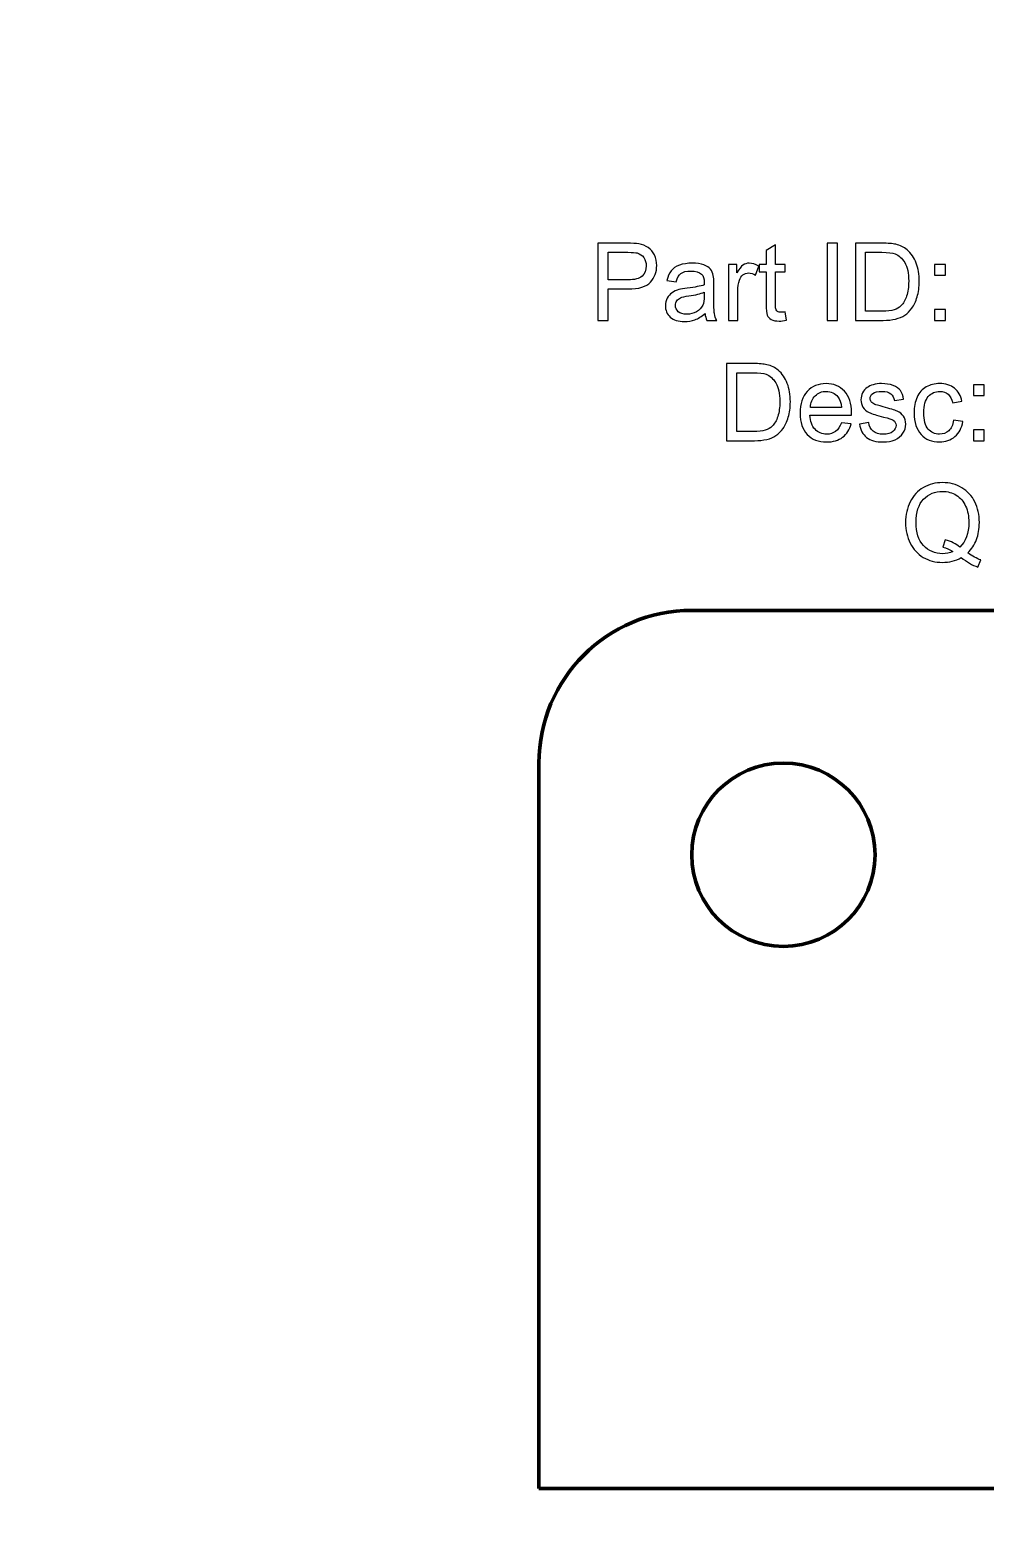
# Model space of a CAD drawing. Header units: centimetres. Extents: x -14.3 to 14.3, y -10 to 9.9.
# Drawn here: x 0 to 3.127, y -5.135 to -0.261 of the extents above; entities that cross this region are included whole.
import ezdxf

# ---------------------------------------------------------------- set-up
doc = ezdxf.new("R2010")
doc.units = ezdxf.units.CM
doc.header["$MEASUREMENT"] = 0
doc.layers.add('Layer 1', color=7, linetype='Continuous')

msp = doc.modelspace()

# ---------------------------------------------------------------- linework, layer by layer
at = {"layer": 'Layer 1', "color": 250, "lineweight": 70}
msp.add_ellipse((2.46666, -2.96249), major_axis=(0, 0.3), ratio=1, dxfattribs=at)
for points, knots in [([(-14.3, -9), (-14.3, -9), (-14.3, 8.9), (-14.3, 8.9), (-14.3, 8.9), (-14.3, 9.45219), (-13.85219, 9.9), (-13.3, 9.9), (-13.3, 9.9), (-13.3, 9.9), (13.3, 9.9), (13.3, 9.9), (13.3, 9.9), (13.85219, 9.9), (14.3, 9.45219), (14.3, 8.9), (14.3, 8.9), (14.3, 8.9), (14.3, -9), (14.3, -9), (14.3, -9), (14.3, -9.55219), (13.85219, -10), (13.3, -10), (13.3, -10), (13.3, -10), (-13.3, -10), (-13.3, -10), (-13.3, -10), (-13.85219, -10), (-14.3, -9.55219), (-14.3, -9)], [0, 0, 0, 0, 0.125, 0.125, 0.125, 0.125, 0.25, 0.25, 0.25, 0.25, 0.375, 0.375, 0.375, 0.375, 0.5, 0.5, 0.5, 0.5, 0.625, 0.625, 0.625, 0.625, 0.75, 0.75, 0.75, 0.75, 0.875, 0.875, 0.875, 0.875, 1, 1, 1, 1]), ([(1.66666, -5.03749), (1.66666, -5.03749), (1.66666, -2.66249), (1.66666, -2.66249), (1.66666, -2.66249), (1.66666, -2.38639), (1.89056, -2.16249), (2.16666, -2.16249), (2.16666, -2.16249), (2.16666, -2.16249), (12.16664, -2.16249), (12.16664, -2.16249), (12.16664, -2.16249), (12.44274, -2.16249), (12.66664, -2.38639), (12.66664, -2.66249), (12.66664, -2.66249), (12.66664, -2.66249), (12.66664, -5.03749), (12.66664, -5.03749), (12.66664, -5.03749), (12.66664, -5.03749), (1.66666, -5.03749), (1.66666, -5.03749)], [0, 0, 0, 0, 0.1666667, 0.1666667, 0.1666667, 0.1666667, 0.3333333, 0.3333333, 0.3333333, 0.3333333, 0.5, 0.5, 0.5, 0.5, 0.6666667, 0.6666667, 0.6666667, 0.6666667, 0.8333333, 0.8333333, 0.8333333, 0.8333333, 1, 1, 1, 1])]:
    msp.add_open_spline(points, degree=3, knots=knots, dxfattribs=at)
at = {"layer": 'Layer 1', "color": 186}
for points, knots in [([(1.85951, -1.21287), (1.85951, -1.21287), (1.85951, -0.96034), (1.85951, -0.96034), (1.85951, -0.96034), (1.85951, -0.96034), (1.95476, -0.96034), (1.95476, -0.96034), (1.95476, -0.96034), (1.97152, -0.96034), (1.98434, -0.96116), (1.99316, -0.96275), (1.99316, -0.96275), (2.00556, -0.96481), (2.01597, -0.96875), (2.02438, -0.97457), (2.02438, -0.97457), (2.03273, -0.98033), (2.03949, -0.9885), (2.0446, -0.99891), (2.0446, -0.99891), (2.04972, -1.00937), (2.05225, -1.02084), (2.05225, -1.03336), (2.05225, -1.03336), (2.05225, -1.05482), (2.04543, -1.07305), (2.03179, -1.08793), (2.03179, -1.08793), (2.01809, -1.10274), (1.99339, -1.11021), (1.9577, -1.11021), (1.9577, -1.11021), (1.9577, -1.11021), (1.89291, -1.11021), (1.89291, -1.11021), (1.89291, -1.11021), (1.89291, -1.11021), (1.89291, -1.21287), (1.89291, -1.21287), (1.89291, -1.21287), (1.89291, -1.21287), (1.85951, -1.21287), (1.85951, -1.21287)], [0, 0, 0, 0, 0.0909091, 0.0909091, 0.0909091, 0.0909091, 0.1818182, 0.1818182, 0.1818182, 0.1818182, 0.2727273, 0.2727273, 0.2727273, 0.2727273, 0.3636364, 0.3636364, 0.3636364, 0.3636364, 0.4545455, 0.4545455, 0.4545455, 0.4545455, 0.5454545, 0.5454545, 0.5454545, 0.5454545, 0.6363636, 0.6363636, 0.6363636, 0.6363636, 0.7272727, 0.7272727, 0.7272727, 0.7272727, 0.8181818, 0.8181818, 0.8181818, 0.8181818, 0.9090909, 0.9090909, 0.9090909, 0.9090909, 1, 1, 1, 1]), ([(2.47223, -1.18512), (2.47223, -1.18512), (2.4767, -1.21252), (2.4767, -1.21252), (2.4767, -1.21252), (2.468, -1.21434), (2.46018, -1.21528), (2.4533, -1.21528), (2.4533, -1.21528), (2.44201, -1.21528), (2.43331, -1.21352), (2.42707, -1.20993), (2.42707, -1.20993), (2.4209, -1.2064), (2.41655, -1.2017), (2.41402, -1.19588), (2.41402, -1.19588), (2.41149, -1.19012), (2.4102, -1.17789), (2.4102, -1.15931), (2.4102, -1.15931), (2.4102, -1.15931), (2.4102, -1.05406), (2.4102, -1.05406), (2.4102, -1.05406), (2.4102, -1.05406), (2.38744, -1.05406), (2.38744, -1.05406), (2.38744, -1.05406), (2.38744, -1.05406), (2.38744, -1.02995), (2.38744, -1.02995), (2.38744, -1.02995), (2.38744, -1.02995), (2.4102, -1.02995), (2.4102, -1.02995), (2.4102, -1.02995), (2.4102, -1.02995), (2.4102, -0.98462), (2.4102, -0.98462), (2.4102, -0.98462), (2.4102, -0.98462), (2.44107, -0.96604), (2.44107, -0.96604), (2.44107, -0.96604), (2.44107, -0.96604), (2.44107, -1.02995), (2.44107, -1.02995), (2.44107, -1.02995), (2.44107, -1.02995), (2.47223, -1.02995), (2.47223, -1.02995), (2.47223, -1.02995), (2.47223, -1.02995), (2.47223, -1.05406), (2.47223, -1.05406), (2.47223, -1.05406), (2.47223, -1.05406), (2.44107, -1.05406), (2.44107, -1.05406), (2.44107, -1.05406), (2.44107, -1.05406), (2.44107, -1.16101), (2.44107, -1.16101), (2.44107, -1.16101), (2.44107, -1.16989), (2.4416, -1.17553), (2.44265, -1.17806), (2.44265, -1.17806), (2.44377, -1.18059), (2.44553, -1.18259), (2.448, -1.18412), (2.448, -1.18412), (2.45047, -1.18559), (2.454, -1.18635), (2.45859, -1.18635), (2.45859, -1.18635), (2.46206, -1.18635), (2.46658, -1.18594), (2.47223, -1.18512)], [0, 0, 0, 0, 0.05, 0.05, 0.05, 0.05, 0.1, 0.1, 0.1, 0.1, 0.15, 0.15, 0.15, 0.15, 0.2, 0.2, 0.2, 0.2, 0.25, 0.25, 0.25, 0.25, 0.3, 0.3, 0.3, 0.3, 0.35, 0.35, 0.35, 0.35, 0.4, 0.4, 0.4, 0.4, 0.45, 0.45, 0.45, 0.45, 0.5, 0.5, 0.5, 0.5, 0.55, 0.55, 0.55, 0.55, 0.6, 0.6, 0.6, 0.6, 0.65, 0.65, 0.65, 0.65, 0.7, 0.7, 0.7, 0.7, 0.75, 0.75, 0.75, 0.75, 0.8, 0.8, 0.8, 0.8, 0.85, 0.85, 0.85, 0.85, 0.9, 0.9, 0.9, 0.9, 0.95, 0.95, 0.95, 0.95, 1, 1, 1, 1]), ([(2.61022, -1.21287), (2.61022, -1.21287), (2.61022, -0.96034), (2.61022, -0.96034), (2.61022, -0.96034), (2.61022, -0.96034), (2.64361, -0.96034), (2.64361, -0.96034), (2.64361, -0.96034), (2.64361, -0.96034), (2.64361, -1.21287), (2.64361, -1.21287), (2.64361, -1.21287), (2.64361, -1.21287), (2.61022, -1.21287), (2.61022, -1.21287)], [0, 0, 0, 0, 0.25, 0.25, 0.25, 0.25, 0.5, 0.5, 0.5, 0.5, 0.75, 0.75, 0.75, 0.75, 1, 1, 1, 1]), ([(2.70252, -1.21287), (2.70252, -1.21287), (2.70252, -0.96034), (2.70252, -0.96034), (2.70252, -0.96034), (2.70252, -0.96034), (2.78948, -0.96034), (2.78948, -0.96034), (2.78948, -0.96034), (2.80912, -0.96034), (2.82411, -0.96157), (2.83446, -0.96398), (2.83446, -0.96398), (2.84893, -0.96728), (2.86127, -0.97333), (2.8715, -0.98203), (2.8715, -0.98203), (2.88479, -0.99332), (2.89479, -1.00767), (2.90137, -1.02519), (2.90137, -1.02519), (2.90802, -1.04271), (2.91131, -1.0627), (2.91131, -1.08522), (2.91131, -1.08522), (2.91131, -1.10439), (2.90908, -1.12138), (2.90455, -1.1362), (2.90455, -1.1362), (2.90008, -1.15102), (2.89438, -1.1633), (2.88732, -1.17301), (2.88732, -1.17301), (2.88032, -1.18271), (2.87268, -1.19035), (2.86433, -1.19588), (2.86433, -1.19588), (2.85604, -1.20146), (2.84599, -1.2057), (2.83423, -1.20858), (2.83423, -1.20858), (2.82241, -1.21146), (2.80889, -1.21287), (2.79366, -1.21287), (2.79366, -1.21287), (2.79366, -1.21287), (2.70252, -1.21287), (2.70252, -1.21287)], [0, 0, 0, 0, 0.0833333, 0.0833333, 0.0833333, 0.0833333, 0.1666667, 0.1666667, 0.1666667, 0.1666667, 0.25, 0.25, 0.25, 0.25, 0.3333333, 0.3333333, 0.3333333, 0.3333333, 0.4166667, 0.4166667, 0.4166667, 0.4166667, 0.5, 0.5, 0.5, 0.5, 0.5833333, 0.5833333, 0.5833333, 0.5833333, 0.6666667, 0.6666667, 0.6666667, 0.6666667, 0.75, 0.75, 0.75, 0.75, 0.8333333, 0.8333333, 0.8333333, 0.8333333, 0.9166667, 0.9166667, 0.9166667, 0.9166667, 1, 1, 1, 1]), ([(1.89291, -1.0804), (1.89291, -1.0804), (1.95823, -1.0804), (1.95823, -1.0804), (1.95823, -1.0804), (1.97981, -1.0804), (1.99516, -1.0764), (2.00421, -1.06835), (2.00421, -1.06835), (2.01327, -1.06029), (2.01779, -1.049), (2.01779, -1.03442), (2.01779, -1.03442), (2.01779, -1.02384), (2.01515, -1.01478), (2.0098, -1.00726), (2.0098, -1.00726), (2.00445, -0.99973), (1.99745, -0.99479), (1.98869, -0.99238), (1.98869, -0.99238), (1.98304, -0.99091), (1.9727, -0.99015), (1.95753, -0.99015), (1.95753, -0.99015), (1.95753, -0.99015), (1.89291, -0.99015), (1.89291, -0.99015), (1.89291, -0.99015), (1.89291, -0.99015), (1.89291, -1.0804), (1.89291, -1.0804)], [0, 0, 0, 0, 0.125, 0.125, 0.125, 0.125, 0.25, 0.25, 0.25, 0.25, 0.375, 0.375, 0.375, 0.375, 0.5, 0.5, 0.5, 0.5, 0.625, 0.625, 0.625, 0.625, 0.75, 0.75, 0.75, 0.75, 0.875, 0.875, 0.875, 0.875, 1, 1, 1, 1]), ([(2.73592, -1.18306), (2.73592, -1.18306), (2.78984, -1.18306), (2.78984, -1.18306), (2.78984, -1.18306), (2.80648, -1.18306), (2.81959, -1.18153), (2.82905, -1.17842), (2.82905, -1.17842), (2.83852, -1.1753), (2.84605, -1.17095), (2.85169, -1.1653), (2.85169, -1.1653), (2.85963, -1.15742), (2.8658, -1.14672), (2.87021, -1.13338), (2.87021, -1.13338), (2.87462, -1.11997), (2.87685, -1.1038), (2.87685, -1.08469), (2.87685, -1.08469), (2.87685, -1.05829), (2.8725, -1.03801), (2.86386, -1.02384), (2.86386, -1.02384), (2.85516, -1.00961), (2.84463, -1.00014), (2.83223, -0.99532), (2.83223, -0.99532), (2.82329, -0.99185), (2.80883, -0.99015), (2.78901, -0.99015), (2.78901, -0.99015), (2.78901, -0.99015), (2.73592, -0.99015), (2.73592, -0.99015), (2.73592, -0.99015), (2.73592, -0.99015), (2.73592, -1.18306), (2.73592, -1.18306)], [0, 0, 0, 0, 0.1, 0.1, 0.1, 0.1, 0.2, 0.2, 0.2, 0.2, 0.3, 0.3, 0.3, 0.3, 0.4, 0.4, 0.4, 0.4, 0.5, 0.5, 0.5, 0.5, 0.6, 0.6, 0.6, 0.6, 0.7, 0.7, 0.7, 0.7, 0.8, 0.8, 0.8, 0.8, 0.9, 0.9, 0.9, 0.9, 1, 1, 1, 1]), ([(2.21023, -1.19029), (2.19871, -1.20005), (2.18765, -1.20693), (2.17707, -1.21099), (2.17707, -1.21099), (2.16643, -1.21499), (2.15502, -1.21699), (2.14285, -1.21699), (2.14285, -1.21699), (2.12274, -1.21699), (2.10734, -1.21211), (2.09652, -1.20229), (2.09652, -1.20229), (2.08576, -1.19247), (2.08035, -1.17989), (2.08035, -1.16466), (2.08035, -1.16466), (2.08035, -1.15566), (2.08235, -1.14749), (2.08646, -1.14008), (2.08646, -1.14008), (2.09052, -1.13267), (2.09587, -1.12673), (2.10246, -1.12226), (2.10246, -1.12226), (2.1091, -1.1178), (2.11651, -1.11439), (2.1248, -1.11209), (2.1248, -1.11209), (2.13086, -1.11051), (2.14003, -1.10892), (2.15232, -1.10745), (2.15232, -1.10745), (2.17736, -1.10445), (2.19583, -1.10092), (2.20764, -1.09675), (2.20764, -1.09675), (2.20776, -1.09251), (2.20782, -1.08981), (2.20782, -1.08869), (2.20782, -1.08869), (2.20782, -1.07605), (2.20488, -1.06711), (2.199, -1.062), (2.199, -1.062), (2.19112, -1.05494), (2.1793, -1.05147), (2.16372, -1.05147), (2.16372, -1.05147), (2.14914, -1.05147), (2.13838, -1.054), (2.13138, -1.05912), (2.13138, -1.05912), (2.12445, -1.06423), (2.11933, -1.07329), (2.11598, -1.08628), (2.11598, -1.08628), (2.11598, -1.08628), (2.0857, -1.08211), (2.0857, -1.08211), (2.0857, -1.08211), (2.08846, -1.06917), (2.09299, -1.05865), (2.09928, -1.05071), (2.09928, -1.05071), (2.10557, -1.04271), (2.11474, -1.03654), (2.12668, -1.03225), (2.12668, -1.03225), (2.13862, -1.02795), (2.15243, -1.02578), (2.16819, -1.02578), (2.16819, -1.02578), (2.18383, -1.02578), (2.19647, -1.02766), (2.20623, -1.03131), (2.20623, -1.03131), (2.21599, -1.03501), (2.22317, -1.0396), (2.22781, -1.04518), (2.22781, -1.04518), (2.2324, -1.05077), (2.23557, -1.05776), (2.23745, -1.06629), (2.23745, -1.06629), (2.23845, -1.07158), (2.23898, -1.08111), (2.23898, -1.09487), (2.23898, -1.09487), (2.23898, -1.09487), (2.23898, -1.1362), (2.23898, -1.1362), (2.23898, -1.1362), (2.23898, -1.16507), (2.23963, -1.1833), (2.24098, -1.19088), (2.24098, -1.19088), (2.24227, -1.19852), (2.24492, -1.20587), (2.2488, -1.21287), (2.2488, -1.21287), (2.2488, -1.21287), (2.2164, -1.21287), (2.2164, -1.21287), (2.2164, -1.21287), (2.21323, -1.20646), (2.21111, -1.19894), (2.21023, -1.19029)], [0, 0, 0, 0, 0.037037, 0.037037, 0.037037, 0.037037, 0.0740741, 0.0740741, 0.0740741, 0.0740741, 0.1111111, 0.1111111, 0.1111111, 0.1111111, 0.1481481, 0.1481481, 0.1481481, 0.1481481, 0.1851852, 0.1851852, 0.1851852, 0.1851852, 0.2222222, 0.2222222, 0.2222222, 0.2222222, 0.2592593, 0.2592593, 0.2592593, 0.2592593, 0.2962963, 0.2962963, 0.2962963, 0.2962963, 0.3333333, 0.3333333, 0.3333333, 0.3333333, 0.3703704, 0.3703704, 0.3703704, 0.3703704, 0.4074074, 0.4074074, 0.4074074, 0.4074074, 0.4444444, 0.4444444, 0.4444444, 0.4444444, 0.4814815, 0.4814815, 0.4814815, 0.4814815, 0.5185185, 0.5185185, 0.5185185, 0.5185185, 0.5555556, 0.5555556, 0.5555556, 0.5555556, 0.5925926, 0.5925926, 0.5925926, 0.5925926, 0.6296296, 0.6296296, 0.6296296, 0.6296296, 0.6666667, 0.6666667, 0.6666667, 0.6666667, 0.7037037, 0.7037037, 0.7037037, 0.7037037, 0.7407407, 0.7407407, 0.7407407, 0.7407407, 0.7777778, 0.7777778, 0.7777778, 0.7777778, 0.8148148, 0.8148148, 0.8148148, 0.8148148, 0.8518519, 0.8518519, 0.8518519, 0.8518519, 0.8888889, 0.8888889, 0.8888889, 0.8888889, 0.9259259, 0.9259259, 0.9259259, 0.9259259, 0.962963, 0.962963, 0.962963, 0.962963, 1, 1, 1, 1]), ([(2.28672, -1.21287), (2.28672, -1.21287), (2.28672, -1.02995), (2.28672, -1.02995), (2.28672, -1.02995), (2.28672, -1.02995), (2.31459, -1.02995), (2.31459, -1.02995), (2.31459, -1.02995), (2.31459, -1.02995), (2.31459, -1.05765), (2.31459, -1.05765), (2.31459, -1.05765), (2.3217, -1.04471), (2.32829, -1.03613), (2.33435, -1.03201), (2.33435, -1.03201), (2.34034, -1.0279), (2.34699, -1.02578), (2.35422, -1.02578), (2.35422, -1.02578), (2.36469, -1.02578), (2.37527, -1.02913), (2.38609, -1.03577), (2.38609, -1.03577), (2.38609, -1.03577), (2.37539, -1.06458), (2.37539, -1.06458), (2.37539, -1.06458), (2.36786, -1.06006), (2.36028, -1.05782), (2.35269, -1.05782), (2.35269, -1.05782), (2.34587, -1.05782), (2.33981, -1.05988), (2.3344, -1.06394), (2.3344, -1.06394), (2.329, -1.06805), (2.32517, -1.0737), (2.32288, -1.08093), (2.32288, -1.08093), (2.31941, -1.09193), (2.31771, -1.10398), (2.31771, -1.11709), (2.31771, -1.11709), (2.31771, -1.11709), (2.31771, -1.21287), (2.31771, -1.21287), (2.31771, -1.21287), (2.31771, -1.21287), (2.28672, -1.21287), (2.28672, -1.21287)], [0, 0, 0, 0, 0.0769231, 0.0769231, 0.0769231, 0.0769231, 0.1538462, 0.1538462, 0.1538462, 0.1538462, 0.2307692, 0.2307692, 0.2307692, 0.2307692, 0.3076923, 0.3076923, 0.3076923, 0.3076923, 0.3846154, 0.3846154, 0.3846154, 0.3846154, 0.4615385, 0.4615385, 0.4615385, 0.4615385, 0.5384615, 0.5384615, 0.5384615, 0.5384615, 0.6153846, 0.6153846, 0.6153846, 0.6153846, 0.6923077, 0.6923077, 0.6923077, 0.6923077, 0.7692308, 0.7692308, 0.7692308, 0.7692308, 0.8461538, 0.8461538, 0.8461538, 0.8461538, 0.9230769, 0.9230769, 0.9230769, 0.9230769, 1, 1, 1, 1]), ([(2.96194, -1.06523), (2.96194, -1.06523), (2.96194, -1.02995), (2.96194, -1.02995), (2.96194, -1.02995), (2.96194, -1.02995), (2.99727, -1.02995), (2.99727, -1.02995), (2.99727, -1.02995), (2.99727, -1.02995), (2.99727, -1.06523), (2.99727, -1.06523), (2.99727, -1.06523), (2.99727, -1.06523), (2.96194, -1.06523), (2.96194, -1.06523)], [0, 0, 0, 0, 0.25, 0.25, 0.25, 0.25, 0.5, 0.5, 0.5, 0.5, 0.75, 0.75, 0.75, 0.75, 1, 1, 1, 1]), ([(2.20764, -1.12103), (2.19635, -1.12567), (2.17948, -1.12956), (2.15702, -1.13279), (2.15702, -1.13279), (2.14426, -1.13461), (2.13521, -1.13667), (2.12997, -1.13896), (2.12997, -1.13896), (2.12468, -1.14126), (2.12057, -1.14461), (2.11774, -1.14908), (2.11774, -1.14908), (2.11486, -1.15349), (2.11339, -1.15837), (2.11339, -1.16377), (2.11339, -1.16377), (2.11339, -1.17207), (2.11657, -1.17894), (2.1228, -1.18447), (2.1228, -1.18447), (2.12903, -1.18994), (2.1382, -1.1927), (2.15026, -1.1927), (2.15026, -1.1927), (2.16219, -1.1927), (2.17284, -1.19012), (2.18213, -1.18488), (2.18213, -1.18488), (2.19142, -1.17965), (2.19829, -1.17248), (2.20265, -1.16342), (2.20265, -1.16342), (2.206, -1.15643), (2.20764, -1.14608), (2.20764, -1.13244), (2.20764, -1.13244), (2.20764, -1.13244), (2.20764, -1.12103), (2.20764, -1.12103)], [0, 0, 0, 0, 0.1, 0.1, 0.1, 0.1, 0.2, 0.2, 0.2, 0.2, 0.3, 0.3, 0.3, 0.3, 0.4, 0.4, 0.4, 0.4, 0.5, 0.5, 0.5, 0.5, 0.6, 0.6, 0.6, 0.6, 0.7, 0.7, 0.7, 0.7, 0.8, 0.8, 0.8, 0.8, 0.9, 0.9, 0.9, 0.9, 1, 1, 1, 1]), ([(2.96194, -1.21287), (2.96194, -1.21287), (2.96194, -1.17753), (2.96194, -1.17753), (2.96194, -1.17753), (2.96194, -1.17753), (2.99727, -1.17753), (2.99727, -1.17753), (2.99727, -1.17753), (2.99727, -1.17753), (2.99727, -1.21287), (2.99727, -1.21287), (2.99727, -1.21287), (2.99727, -1.21287), (2.96194, -1.21287), (2.96194, -1.21287)], [0, 0, 0, 0, 0.25, 0.25, 0.25, 0.25, 0.5, 0.5, 0.5, 0.5, 0.75, 0.75, 0.75, 0.75, 1, 1, 1, 1]), ([(2.28076, -1.60698), (2.28076, -1.60698), (2.28076, -1.35445), (2.28076, -1.35445), (2.28076, -1.35445), (2.28076, -1.35445), (2.36772, -1.35445), (2.36772, -1.35445), (2.36772, -1.35445), (2.38736, -1.35445), (2.40235, -1.35568), (2.4127, -1.35809), (2.4127, -1.35809), (2.42717, -1.36139), (2.43951, -1.36744), (2.44974, -1.37614), (2.44974, -1.37614), (2.46303, -1.38743), (2.47303, -1.40178), (2.47961, -1.4193), (2.47961, -1.4193), (2.48626, -1.43682), (2.48955, -1.45681), (2.48955, -1.47933), (2.48955, -1.47933), (2.48955, -1.4985), (2.48732, -1.51549), (2.48279, -1.53031), (2.48279, -1.53031), (2.47832, -1.54513), (2.47262, -1.55741), (2.46556, -1.56712), (2.46556, -1.56712), (2.45856, -1.57682), (2.45092, -1.58446), (2.44257, -1.58999), (2.44257, -1.58999), (2.43428, -1.59557), (2.42423, -1.59981), (2.41247, -1.60269), (2.41247, -1.60269), (2.40065, -1.60557), (2.38713, -1.60698), (2.3719, -1.60698), (2.3719, -1.60698), (2.3719, -1.60698), (2.28076, -1.60698), (2.28076, -1.60698)], [0, 0, 0, 0, 0.0833333, 0.0833333, 0.0833333, 0.0833333, 0.1666667, 0.1666667, 0.1666667, 0.1666667, 0.25, 0.25, 0.25, 0.25, 0.3333333, 0.3333333, 0.3333333, 0.3333333, 0.4166667, 0.4166667, 0.4166667, 0.4166667, 0.5, 0.5, 0.5, 0.5, 0.5833333, 0.5833333, 0.5833333, 0.5833333, 0.6666667, 0.6666667, 0.6666667, 0.6666667, 0.75, 0.75, 0.75, 0.75, 0.8333333, 0.8333333, 0.8333333, 0.8333333, 0.9166667, 0.9166667, 0.9166667, 0.9166667, 1, 1, 1, 1]), ([(2.31416, -1.57717), (2.31416, -1.57717), (2.36808, -1.57717), (2.36808, -1.57717), (2.36808, -1.57717), (2.38472, -1.57717), (2.39783, -1.57564), (2.40729, -1.57253), (2.40729, -1.57253), (2.41676, -1.56941), (2.42429, -1.56506), (2.42993, -1.55941), (2.42993, -1.55941), (2.43787, -1.55153), (2.44404, -1.54083), (2.44845, -1.52749), (2.44845, -1.52749), (2.45286, -1.51408), (2.45509, -1.49791), (2.45509, -1.4788), (2.45509, -1.4788), (2.45509, -1.4524), (2.45074, -1.43212), (2.4421, -1.41795), (2.4421, -1.41795), (2.4334, -1.40372), (2.42287, -1.39425), (2.41047, -1.38943), (2.41047, -1.38943), (2.40153, -1.38596), (2.38707, -1.38426), (2.36725, -1.38426), (2.36725, -1.38426), (2.36725, -1.38426), (2.31416, -1.38426), (2.31416, -1.38426), (2.31416, -1.38426), (2.31416, -1.38426), (2.31416, -1.57717), (2.31416, -1.57717)], [0, 0, 0, 0, 0.1, 0.1, 0.1, 0.1, 0.2, 0.2, 0.2, 0.2, 0.3, 0.3, 0.3, 0.3, 0.4, 0.4, 0.4, 0.4, 0.5, 0.5, 0.5, 0.5, 0.6, 0.6, 0.6, 0.6, 0.7, 0.7, 0.7, 0.7, 0.8, 0.8, 0.8, 0.8, 0.9, 0.9, 0.9, 0.9, 1, 1, 1, 1]), ([(2.65677, -1.54807), (2.65677, -1.54807), (2.68882, -1.55201), (2.68882, -1.55201), (2.68882, -1.55201), (2.68376, -1.57076), (2.67441, -1.58528), (2.66077, -1.59563), (2.66077, -1.59563), (2.64707, -1.60592), (2.62961, -1.6111), (2.60838, -1.6111), (2.60838, -1.6111), (2.58163, -1.6111), (2.5604, -1.60286), (2.54476, -1.5864), (2.54476, -1.5864), (2.52907, -1.56994), (2.52125, -1.54683), (2.52125, -1.51708), (2.52125, -1.51708), (2.52125, -1.48627), (2.52918, -1.4624), (2.545, -1.44541), (2.545, -1.44541), (2.56087, -1.42841), (2.58139, -1.41989), (2.60668, -1.41989), (2.60668, -1.41989), (2.63114, -1.41989), (2.65113, -1.42824), (2.66659, -1.44488), (2.66659, -1.44488), (2.68211, -1.46152), (2.68987, -1.48498), (2.68987, -1.51514), (2.68987, -1.51514), (2.68987, -1.51702), (2.68982, -1.51978), (2.6897, -1.52343), (2.6897, -1.52343), (2.6897, -1.52343), (2.55329, -1.52343), (2.55329, -1.52343), (2.55329, -1.52343), (2.55441, -1.54354), (2.56011, -1.55894), (2.57034, -1.56959), (2.57034, -1.56959), (2.58057, -1.58029), (2.59327, -1.58564), (2.60856, -1.58564), (2.60856, -1.58564), (2.61991, -1.58564), (2.62961, -1.58264), (2.63766, -1.57664), (2.63766, -1.57664), (2.64572, -1.5707), (2.65207, -1.56118), (2.65677, -1.54807)], [0, 0, 0, 0, 0.0666667, 0.0666667, 0.0666667, 0.0666667, 0.1333333, 0.1333333, 0.1333333, 0.1333333, 0.2, 0.2, 0.2, 0.2, 0.2666667, 0.2666667, 0.2666667, 0.2666667, 0.3333333, 0.3333333, 0.3333333, 0.3333333, 0.4, 0.4, 0.4, 0.4, 0.4666667, 0.4666667, 0.4666667, 0.4666667, 0.5333333, 0.5333333, 0.5333333, 0.5333333, 0.6, 0.6, 0.6, 0.6, 0.6666667, 0.6666667, 0.6666667, 0.6666667, 0.7333333, 0.7333333, 0.7333333, 0.7333333, 0.8, 0.8, 0.8, 0.8, 0.8666667, 0.8666667, 0.8666667, 0.8666667, 0.9333333, 0.9333333, 0.9333333, 0.9333333, 1, 1, 1, 1]), ([(2.55499, -1.49791), (2.55499, -1.49791), (2.65712, -1.49791), (2.65712, -1.49791), (2.65712, -1.49791), (2.65577, -1.48257), (2.65183, -1.47098), (2.64542, -1.46334), (2.64542, -1.46334), (2.63555, -1.4514), (2.62273, -1.44541), (2.60703, -1.44541), (2.60703, -1.44541), (2.5928, -1.44541), (2.58081, -1.45017), (2.5711, -1.45969), (2.5711, -1.45969), (2.5614, -1.46922), (2.55605, -1.48198), (2.55499, -1.49791)], [0, 0, 0, 0, 0.2, 0.2, 0.2, 0.2, 0.4, 0.4, 0.4, 0.4, 0.6, 0.6, 0.6, 0.6, 0.8, 0.8, 0.8, 0.8, 1, 1, 1, 1]), ([(2.71539, -1.55236), (2.71539, -1.55236), (2.74602, -1.54754), (2.74602, -1.54754), (2.74602, -1.54754), (2.74773, -1.55983), (2.75255, -1.56923), (2.76043, -1.57582), (2.76043, -1.57582), (2.76825, -1.58234), (2.77924, -1.58564), (2.79341, -1.58564), (2.79341, -1.58564), (2.80764, -1.58564), (2.81822, -1.5827), (2.8251, -1.57693), (2.8251, -1.57693), (2.83198, -1.57111), (2.83545, -1.56429), (2.83545, -1.55653), (2.83545, -1.55653), (2.83545, -1.54948), (2.83239, -1.54401), (2.82628, -1.53995), (2.82628, -1.53995), (2.82204, -1.53719), (2.81146, -1.53372), (2.79459, -1.52949), (2.79459, -1.52949), (2.77189, -1.52372), (2.75607, -1.51878), (2.74731, -1.51455), (2.74731, -1.51455), (2.73855, -1.51038), (2.73185, -1.50456), (2.72732, -1.49715), (2.72732, -1.49715), (2.7228, -1.48974), (2.7205, -1.48157), (2.7205, -1.47263), (2.7205, -1.47263), (2.7205, -1.46446), (2.72238, -1.45693), (2.72615, -1.44999), (2.72615, -1.44999), (2.72985, -1.443), (2.73497, -1.43723), (2.74138, -1.43265), (2.74138, -1.43265), (2.7462, -1.42912), (2.75278, -1.42606), (2.76107, -1.42359), (2.76107, -1.42359), (2.76942, -1.42112), (2.77836, -1.41989), (2.78788, -1.41989), (2.78788, -1.41989), (2.80223, -1.41989), (2.81481, -1.42201), (2.82569, -1.42612), (2.82569, -1.42612), (2.83657, -1.43024), (2.84456, -1.43582), (2.84974, -1.44288), (2.84974, -1.44288), (2.85491, -1.44999), (2.85844, -1.4594), (2.86038, -1.47122), (2.86038, -1.47122), (2.86038, -1.47122), (2.8301, -1.47539), (2.8301, -1.47539), (2.8301, -1.47539), (2.82869, -1.46599), (2.82469, -1.45864), (2.81811, -1.45334), (2.81811, -1.45334), (2.81152, -1.44805), (2.80217, -1.44541), (2.79012, -1.44541), (2.79012, -1.44541), (2.77589, -1.44541), (2.76572, -1.44776), (2.75966, -1.45246), (2.75966, -1.45246), (2.75355, -1.45717), (2.75049, -1.46269), (2.75049, -1.46898), (2.75049, -1.46898), (2.75049, -1.47304), (2.75178, -1.47663), (2.75431, -1.47986), (2.75431, -1.47986), (2.75684, -1.48321), (2.76078, -1.48592), (2.76619, -1.48815), (2.76619, -1.48815), (2.7693, -1.48927), (2.77842, -1.49191), (2.79359, -1.49603), (2.79359, -1.49603), (2.81552, -1.50191), (2.83081, -1.50667), (2.83945, -1.51044), (2.83945, -1.51044), (2.84815, -1.51414), (2.85497, -1.51961), (2.85991, -1.52672), (2.85991, -1.52672), (2.86485, -1.53384), (2.86732, -1.54266), (2.86732, -1.55324), (2.86732, -1.55324), (2.86732, -1.56359), (2.86426, -1.57329), (2.85826, -1.58246), (2.85826, -1.58246), (2.85221, -1.59158), (2.84351, -1.59863), (2.83216, -1.60363), (2.83216, -1.60363), (2.82081, -1.60863), (2.80793, -1.6111), (2.79359, -1.6111), (2.79359, -1.6111), (2.76977, -1.6111), (2.75166, -1.60616), (2.7392, -1.59628), (2.7392, -1.59628), (2.72674, -1.5864), (2.7188, -1.57176), (2.71539, -1.55236)], [0, 0, 0, 0, 0.030303, 0.030303, 0.030303, 0.030303, 0.0606061, 0.0606061, 0.0606061, 0.0606061, 0.0909091, 0.0909091, 0.0909091, 0.0909091, 0.1212121, 0.1212121, 0.1212121, 0.1212121, 0.1515152, 0.1515152, 0.1515152, 0.1515152, 0.1818182, 0.1818182, 0.1818182, 0.1818182, 0.2121212, 0.2121212, 0.2121212, 0.2121212, 0.2424242, 0.2424242, 0.2424242, 0.2424242, 0.2727273, 0.2727273, 0.2727273, 0.2727273, 0.3030303, 0.3030303, 0.3030303, 0.3030303, 0.3333333, 0.3333333, 0.3333333, 0.3333333, 0.3636364, 0.3636364, 0.3636364, 0.3636364, 0.3939394, 0.3939394, 0.3939394, 0.3939394, 0.4242424, 0.4242424, 0.4242424, 0.4242424, 0.4545455, 0.4545455, 0.4545455, 0.4545455, 0.4848485, 0.4848485, 0.4848485, 0.4848485, 0.5151515, 0.5151515, 0.5151515, 0.5151515, 0.5454545, 0.5454545, 0.5454545, 0.5454545, 0.5757576, 0.5757576, 0.5757576, 0.5757576, 0.6060606, 0.6060606, 0.6060606, 0.6060606, 0.6363636, 0.6363636, 0.6363636, 0.6363636, 0.6666667, 0.6666667, 0.6666667, 0.6666667, 0.6969697, 0.6969697, 0.6969697, 0.6969697, 0.7272727, 0.7272727, 0.7272727, 0.7272727, 0.7575758, 0.7575758, 0.7575758, 0.7575758, 0.7878788, 0.7878788, 0.7878788, 0.7878788, 0.8181818, 0.8181818, 0.8181818, 0.8181818, 0.8484848, 0.8484848, 0.8484848, 0.8484848, 0.8787879, 0.8787879, 0.8787879, 0.8787879, 0.9090909, 0.9090909, 0.9090909, 0.9090909, 0.9393939, 0.9393939, 0.9393939, 0.9393939, 0.969697, 0.969697, 0.969697, 0.969697, 1, 1, 1, 1]), ([(3.02354, -1.53995), (3.02354, -1.53995), (3.054, -1.54395), (3.054, -1.54395), (3.054, -1.54395), (3.0507, -1.56494), (3.04218, -1.5814), (3.02842, -1.59328), (3.02842, -1.59328), (3.01472, -1.60516), (2.99785, -1.6111), (2.97786, -1.6111), (2.97786, -1.6111), (2.95287, -1.6111), (2.9327, -1.60292), (2.91753, -1.58658), (2.91753, -1.58658), (2.9023, -1.57023), (2.89466, -1.54677), (2.89466, -1.5162), (2.89466, -1.5162), (2.89466, -1.49644), (2.89795, -1.47916), (2.90448, -1.46434), (2.90448, -1.46434), (2.91106, -1.44952), (2.921, -1.43841), (2.9344, -1.431), (2.9344, -1.431), (2.94775, -1.42359), (2.96233, -1.41989), (2.97803, -1.41989), (2.97803, -1.41989), (2.99791, -1.41989), (3.01419, -1.42495), (3.02677, -1.435), (3.02677, -1.435), (3.03942, -1.44505), (3.04753, -1.45928), (3.05112, -1.4778), (3.05112, -1.4778), (3.05112, -1.4778), (3.02095, -1.48245), (3.02095, -1.48245), (3.02095, -1.48245), (3.01807, -1.47016), (3.01302, -1.46093), (3.00573, -1.4547), (3.00573, -1.4547), (2.99843, -1.44852), (2.98962, -1.44541), (2.97927, -1.44541), (2.97927, -1.44541), (2.96363, -1.44541), (2.95093, -1.45099), (2.94117, -1.46222), (2.94117, -1.46222), (2.93141, -1.47339), (2.92653, -1.49109), (2.92653, -1.51532), (2.92653, -1.51532), (2.92653, -1.53989), (2.93123, -1.55777), (2.9407, -1.56894), (2.9407, -1.56894), (2.9501, -1.58005), (2.96239, -1.58564), (2.97756, -1.58564), (2.97756, -1.58564), (2.98973, -1.58564), (2.99985, -1.58187), (3.00802, -1.57441), (3.00802, -1.57441), (3.01619, -1.56694), (3.02137, -1.55547), (3.02354, -1.53995)], [0, 0, 0, 0, 0.0526316, 0.0526316, 0.0526316, 0.0526316, 0.1052632, 0.1052632, 0.1052632, 0.1052632, 0.1578947, 0.1578947, 0.1578947, 0.1578947, 0.2105263, 0.2105263, 0.2105263, 0.2105263, 0.2631579, 0.2631579, 0.2631579, 0.2631579, 0.3157895, 0.3157895, 0.3157895, 0.3157895, 0.3684211, 0.3684211, 0.3684211, 0.3684211, 0.4210526, 0.4210526, 0.4210526, 0.4210526, 0.4736842, 0.4736842, 0.4736842, 0.4736842, 0.5263158, 0.5263158, 0.5263158, 0.5263158, 0.5789474, 0.5789474, 0.5789474, 0.5789474, 0.6315789, 0.6315789, 0.6315789, 0.6315789, 0.6842105, 0.6842105, 0.6842105, 0.6842105, 0.7368421, 0.7368421, 0.7368421, 0.7368421, 0.7894737, 0.7894737, 0.7894737, 0.7894737, 0.8421053, 0.8421053, 0.8421053, 0.8421053, 0.8947368, 0.8947368, 0.8947368, 0.8947368, 0.9473684, 0.9473684, 0.9473684, 0.9473684, 1, 1, 1, 1]), ([(3.08916, -1.45934), (3.08916, -1.45934), (3.08916, -1.42406), (3.08916, -1.42406), (3.08916, -1.42406), (3.08916, -1.42406), (3.12449, -1.42406), (3.12449, -1.42406), (3.12449, -1.42406), (3.12449, -1.42406), (3.12449, -1.45934), (3.12449, -1.45934), (3.12449, -1.45934), (3.12449, -1.45934), (3.08916, -1.45934), (3.08916, -1.45934)], [0, 0, 0, 0, 0.25, 0.25, 0.25, 0.25, 0.5, 0.5, 0.5, 0.5, 0.75, 0.75, 0.75, 0.75, 1, 1, 1, 1]), ([(3.08916, -1.60698), (3.08916, -1.60698), (3.08916, -1.57164), (3.08916, -1.57164), (3.08916, -1.57164), (3.08916, -1.57164), (3.12449, -1.57164), (3.12449, -1.57164), (3.12449, -1.57164), (3.12449, -1.57164), (3.12449, -1.60698), (3.12449, -1.60698), (3.12449, -1.60698), (3.12449, -1.60698), (3.08916, -1.60698), (3.08916, -1.60698)], [0, 0, 0, 0, 0.25, 0.25, 0.25, 0.25, 0.5, 0.5, 0.5, 0.5, 0.75, 0.75, 0.75, 0.75, 1, 1, 1, 1]), ([(3.07014, -1.97404), (3.0856, -1.98474), (3.09995, -1.99251), (3.113, -1.99744), (3.113, -1.99744), (3.113, -1.99744), (3.10318, -2.02073), (3.10318, -2.02073), (3.10318, -2.02073), (3.08507, -2.0142), (3.06696, -2.00385), (3.04891, -1.98974), (3.04891, -1.98974), (3.03021, -2.00015), (3.00958, -2.00538), (2.98694, -2.00538), (2.98694, -2.00538), (2.96407, -2.00538), (2.94337, -1.99986), (2.92473, -1.98886), (2.92473, -1.98886), (2.90615, -1.97781), (2.89181, -1.96234), (2.88175, -1.94235), (2.88175, -1.94235), (2.8717, -1.92236), (2.8667, -1.89984), (2.8667, -1.87485), (2.8667, -1.87485), (2.8667, -1.84992), (2.87176, -1.82723), (2.88187, -1.80677), (2.88187, -1.80677), (2.89198, -1.78636), (2.90633, -1.77078), (2.92503, -1.76008), (2.92503, -1.76008), (2.94366, -1.74944), (2.96454, -1.74409), (2.98759, -1.74409), (2.98759, -1.74409), (3.01093, -1.74409), (3.03192, -1.74962), (3.05067, -1.76073), (3.05067, -1.76073), (3.06937, -1.77178), (3.08366, -1.78731), (3.09348, -1.80724), (3.09348, -1.80724), (3.1033, -1.82717), (3.10818, -1.84963), (3.10818, -1.87468), (3.10818, -1.87468), (3.10818, -1.89543), (3.10506, -1.91413), (3.09871, -1.93071), (3.09871, -1.93071), (3.09242, -1.94729), (3.08289, -1.96176), (3.07014, -1.97404)], [0, 0, 0, 0, 0.0666667, 0.0666667, 0.0666667, 0.0666667, 0.1333333, 0.1333333, 0.1333333, 0.1333333, 0.2, 0.2, 0.2, 0.2, 0.2666667, 0.2666667, 0.2666667, 0.2666667, 0.3333333, 0.3333333, 0.3333333, 0.3333333, 0.4, 0.4, 0.4, 0.4, 0.4666667, 0.4666667, 0.4666667, 0.4666667, 0.5333333, 0.5333333, 0.5333333, 0.5333333, 0.6, 0.6, 0.6, 0.6, 0.6666667, 0.6666667, 0.6666667, 0.6666667, 0.7333333, 0.7333333, 0.7333333, 0.7333333, 0.8, 0.8, 0.8, 0.8, 0.8666667, 0.8666667, 0.8666667, 0.8666667, 0.9333333, 0.9333333, 0.9333333, 0.9333333, 1, 1, 1, 1]), ([(2.99658, -1.9313), (3.01587, -1.93671), (3.03174, -1.94476), (3.04427, -1.95546), (3.04427, -1.95546), (3.0639, -1.93753), (3.07372, -1.9106), (3.07372, -1.87468), (3.07372, -1.87468), (3.07372, -1.85422), (3.07025, -1.83634), (3.06332, -1.82105), (3.06332, -1.82105), (3.05638, -1.80583), (3.04621, -1.79395), (3.03286, -1.78548), (3.03286, -1.78548), (3.01945, -1.77707), (3.00446, -1.77284), (2.98776, -1.77284), (2.98776, -1.77284), (2.96289, -1.77284), (2.94219, -1.78137), (2.92579, -1.79842), (2.92579, -1.79842), (2.90933, -1.81547), (2.90115, -1.84093), (2.90115, -1.87485), (2.90115, -1.87485), (2.90115, -1.90766), (2.90927, -1.93289), (2.9255, -1.95047), (2.9255, -1.95047), (2.94178, -1.96799), (2.96254, -1.97681), (2.98776, -1.97681), (2.98776, -1.97681), (2.99976, -1.97681), (3.01099, -1.97457), (3.02157, -1.9701), (3.02157, -1.9701), (3.0111, -1.96328), (3.00005, -1.95846), (2.98847, -1.95564), (2.98847, -1.95564), (2.98847, -1.95564), (2.99658, -1.9313), (2.99658, -1.9313)], [0, 0, 0, 0, 0.0833333, 0.0833333, 0.0833333, 0.0833333, 0.1666667, 0.1666667, 0.1666667, 0.1666667, 0.25, 0.25, 0.25, 0.25, 0.3333333, 0.3333333, 0.3333333, 0.3333333, 0.4166667, 0.4166667, 0.4166667, 0.4166667, 0.5, 0.5, 0.5, 0.5, 0.5833333, 0.5833333, 0.5833333, 0.5833333, 0.6666667, 0.6666667, 0.6666667, 0.6666667, 0.75, 0.75, 0.75, 0.75, 0.8333333, 0.8333333, 0.8333333, 0.8333333, 0.9166667, 0.9166667, 0.9166667, 0.9166667, 1, 1, 1, 1])]:
    msp.add_open_spline(points, degree=3, knots=knots, dxfattribs=at)

doc.saveas('drawing.dxf')
